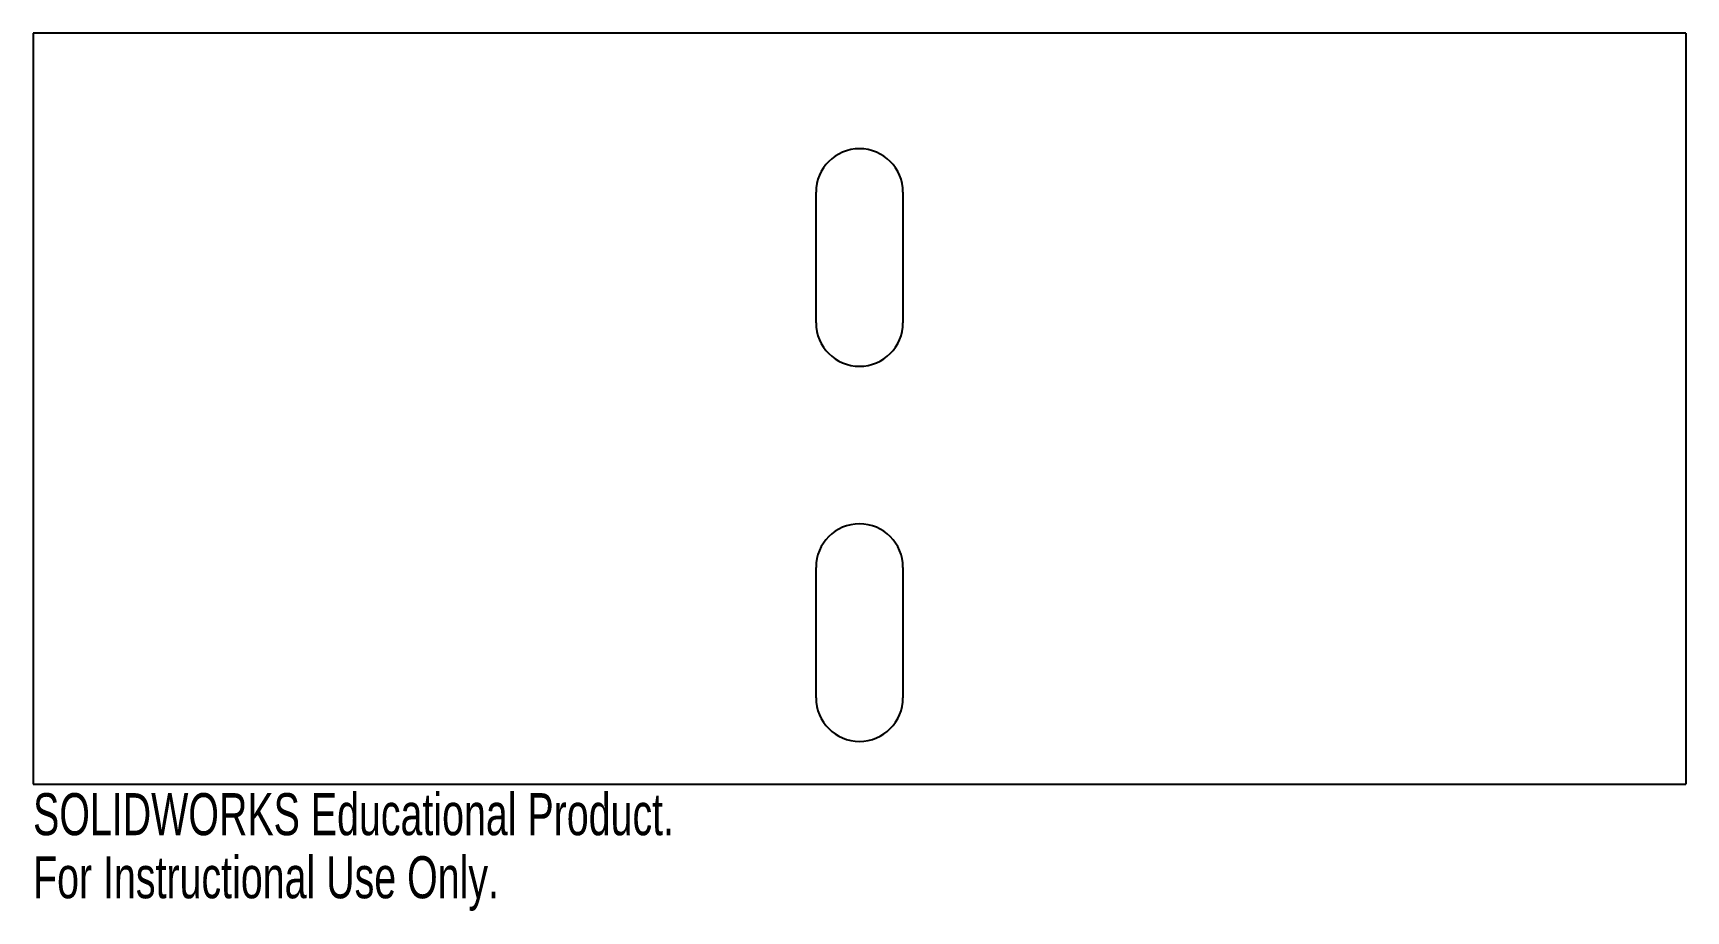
# Model space of a CAD drawing. Header units: millimetres. Extents: x -95 to 95, y -15 to 86.
import ezdxf

# ---------------------------------------------------------------- set-up
doc = ezdxf.new("R2010")
doc.units = ezdxf.units.MM
doc.styles.add('SLDTEXTSTYLE0', font='TXT', dxfattribs={"width": 0.7})

msp = doc.modelspace()

# ---------------------------------------------------------------- linework, layer by layer
at = {"color": 7, "linetype": 'Continuous', "lineweight": 25}
for p, q in [((95, 86.35), (-95, 86.35)), ((-95, 86.35), (-95, 0)), ((95, 86.35), (95, 0)), ((-5, 53.05), (-5, 68.05)), ((5, 68.05), (5, 53.05)), ((-5, 9.93), (-5, 24.93)), ((5, 24.93), (5, 9.93)), ((-95, 0), (95, 0))]:
    msp.add_line(p, q, dxfattribs=at)
for centre, start, end in [((0, 68.05), 0, 180), ((0, 53.05), 180, 0), ((0, 24.93), 0, 180), ((0, 9.93), 180, 0)]:
    msp.add_arc(centre, 5, start, end, dxfattribs=at)

# ---------------------------------------------------------------- texts
at = {"color": 7, "linetype": 'Continuous', "char_height": 4.8336, "attachment_point": 1, "style": 'SLDTEXTSTYLE0'}
for s, insert in [('SOLIDWORKS Educational Product.', (-95, -1.02)), ('For Instructional Use Only.', (-95, -8.27))]:
    msp.add_mtext(s, dxfattribs=dict(at, insert=insert))

doc.saveas('drawing.dxf')
